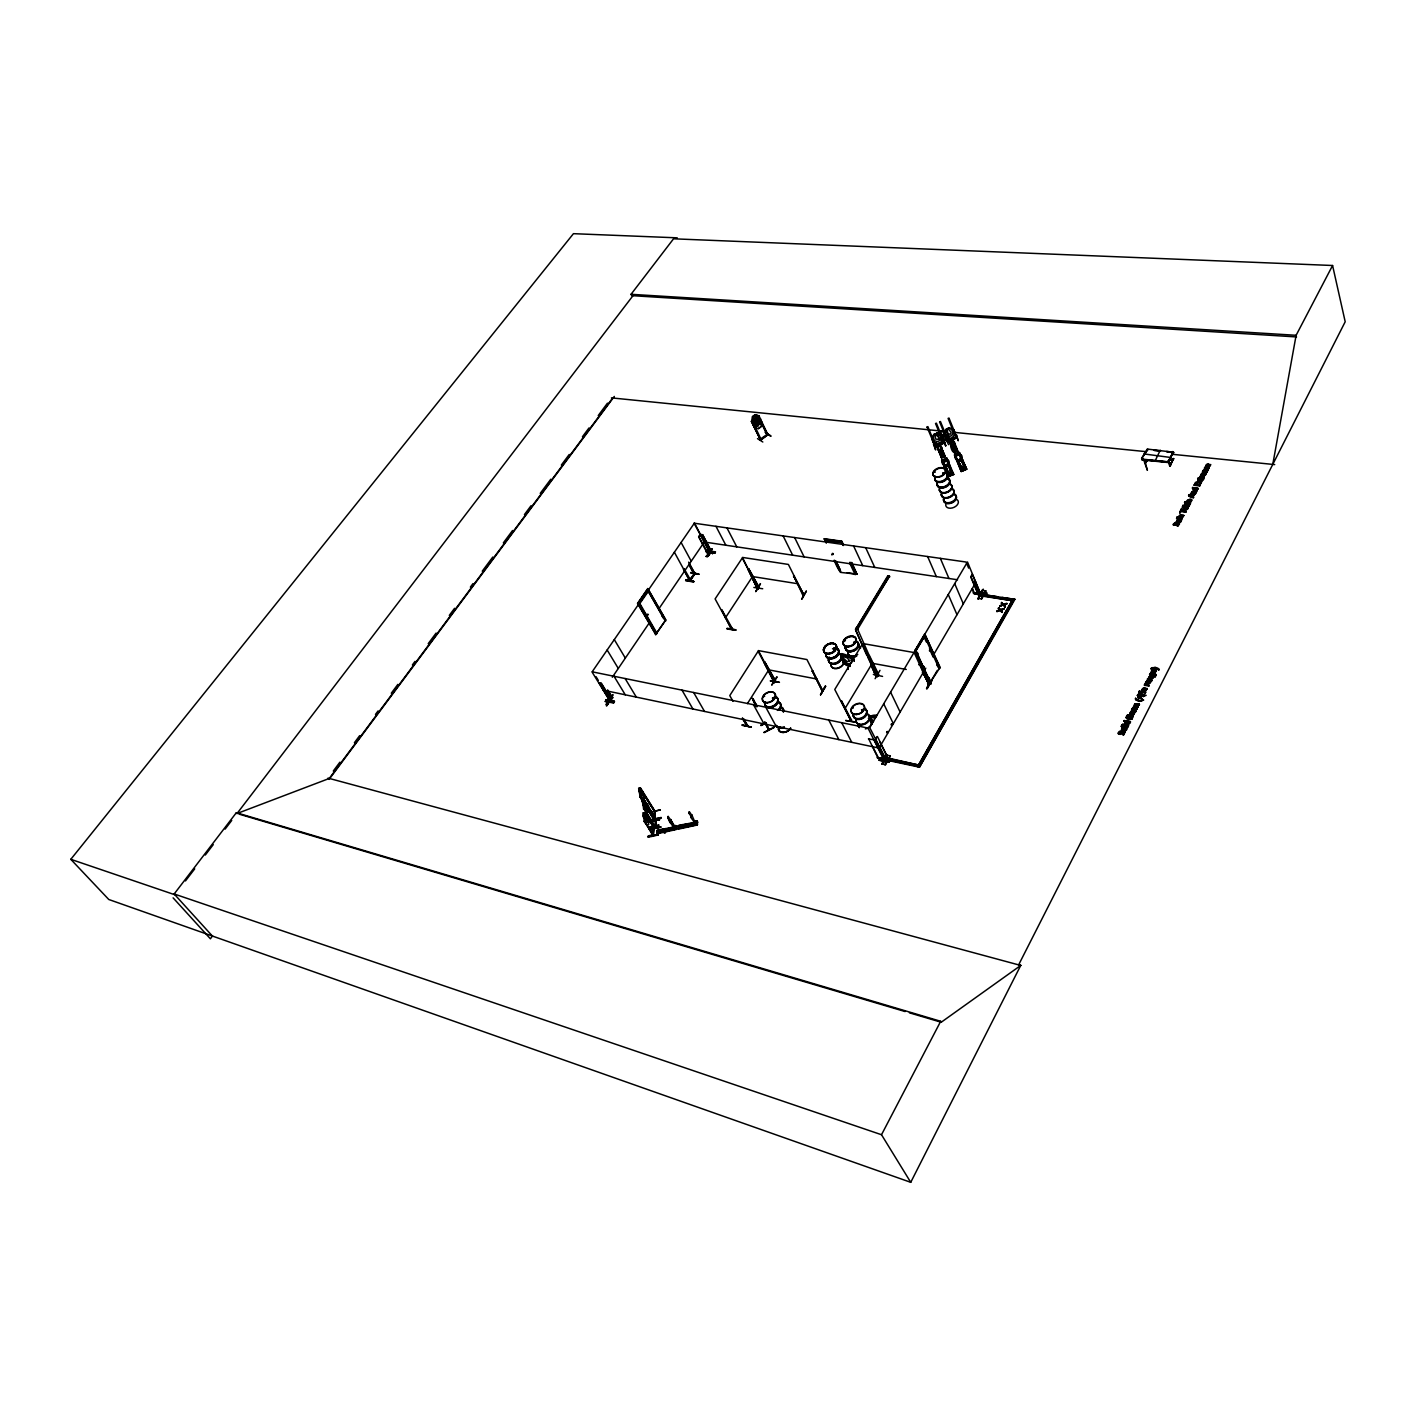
<?xml version="1.0" encoding="UTF-8"?>
<svg xmlns="http://www.w3.org/2000/svg" width="1416" height="1416" viewBox="0 0 1416 1416"><rect width="100%" height="100%" fill="white"/><g stroke="black" fill="none" stroke-linecap="round" stroke-linejoin="round"><path stroke-width="1.5" d="M821.599 689.875L823.156 690.424L821.705 690.017M822.802 689.734L822.006 690.619L812.359 670.989L822.13 690.601M1144.606 460.306L1147.402 470.307L1143.243 458.589M674.759 826.448L675.875 827.174M1189.281 501.671C1192.697 497.317 1192.768 503.423 1187.564 501.618A1.876 1.239 -16.6 0 1 1187.387 500.821C1190.821 496.379 1188.944 504.981 1191.971 499.83M676.282 827.263L657.183 830.98L676.282 827.21L676.352 826.236L657.325 830.82L676.317 826.625L673.768 826.13L675.715 825.475L676.016 829.245L673.591 828.625L674.087 829.652L674.193 826.501L673.998 829.263M1132.853 707.398L1132.694 708.425L1137.083 709.221L1134.021 707.097L1138.128 707.168L1135.066 705.062L1139.172 705.133L1139.331 704.106L1134.782 703.787L1133.49 707.911M1183.847 515.672C1183.581 514.061 1181.882 519.778 1179.121 516.84A1.894 1.257 -16.8 0 1 1178.962 516.026C1182.838 511.265 1180.466 520.929 1183.705 515.495M803.084 595.286L802.589 594.525L804.058 595.056L793.65 575.834L802.925 595.251L803.899 595.039M942.171 455.209L942.879 455.828M942.773 455.722L942.755 455.899M1205.264 470.094C1203.016 470.059 1202.998 472.342 1204.786 470.608C1212.804 471.74 1202.095 467.174 1203.175 471.616M885.035 759.011L884.911 757.967M955.198 450.66L955.464 450.022M1197.405 481.369L1197.263 482.325L1201.37 482.767L1198.502 481.068L1202.662 480.36L1198.626 479.068M962.968 466.944L963.464 468.059M1156.465 670.016L1155.12 672.919L1151.58 671.945A2 1.434 -17 0 1 1151.42 671.007C1156.253 664.458 1153.084 678.441 1155.722 670.122M1196.732 491.582C1185.599 491.759 1200.166 492.945 1193.918 490.839C1190.838 491.865 1191.139 492.768 1194.06 491.281M877.124 675.167L877.407 676.689L877.991 675.786M963.039 467.121L962.968 468.501M1203.016 475.156C1205.671 475.528 1205.901 473.298 1203.494 474.643M775.614 681.503L764.764 662.033L775.366 681.556M1147.208 689.132L1146.447 688.955M950.03 473.67L949.835 472.094L950.348 473.599M1132.959 716L1132.11 718.956C1122.888 721.93 1126.605 711.77 1129.95 715.664M1133.278 707.363L1134.623 706.018M1135.083 711.805L1133.703 714.779L1130.145 713.735A2.018 1.469 -17.6 0 1 1130.003 712.779C1133.774 707.469 1132.712 718.673 1134.322 711.912C1136.871 710.336 1129.703 717.77 1133.278 711.398M1184.856 508.91C1187.405 509.937 1188.183 507.034 1185.528 508.61M955.11 449.863L955.712 450.624M1200.609 476.307L1203.317 473.723L1202.91 474.82M1178.448 520.681C1176.59 521.619 1175.439 522.787 1177.616 520.221C1178.431 520.433 1178.324 524.15 1180.289 521.548C1178.147 520.716 1179.015 522.433 1180.873 521.389M758.923 587.144L758.038 586.967M759.277 587.835L748.657 568.807L759.153 587.729M851.087 719.47L850.591 720.939L851.512 720.071L850.963 720.903L841.299 700.672L851.441 720.16M1147.597 678.653C1146.748 678.972 1156.429 684.654 1148.907 677.485C1154.642 678.299 1151.456 676.777 1148.712 678.494M1206.184 466.802C1200.927 469.953 1211.618 469.475 1208.291 466.997C1207.228 470.979 1205.069 466.537 1204.981 467.085A2.478 1.611 -16.3 0 0 1204.503 467.864L1204.644 468.855M680.211 825.404L678.175 825.67L678.193 829.174L697.327 824.997L696.725 823.616L694.778 824.041L695.256 825.068L695.362 821.9L696.513 821.616M1148.429 682.795L1148.642 681.025L1149.279 683.255L1151.226 680.83L1147.172 680.37L1145.65 682.618L1147.65 680.724L1147.633 682.901L1149.403 683.379L1149.845 681.238L1148.341 682.565M1200.166 477.316C1198.042 479.9 1206.414 477.086 1201.671 479.015M644.05 808.554L655.626 827.776L644.014 808.324M653.006 834.661L652.935 835.599L644.315 820.961L653.484 834.714L652.652 833.953M640.209 796.252L643.448 801.615M640.758 788.5C640.528 790.748 641.306 786.659 638.634 788.287L640.262 795.615L641.66 797.845L642.935 797.668C646.351 794.04 635.589 787.314 640.882 788.429M1145.243 684.282C1146.907 677.485 1149.084 687.45 1150.535 681.574M1203.034 471.174L1207.937 470.36M1138.623 697.168C1156.341 692.92 1136.906 697.663 1139.243 694.92M1197.812 481.351L1198.98 480.113L1202.662 480.36M1197.706 488.962L1196.219 490.361L1193.422 489.812A1.77 1.168 -16.5 0 1 1193.228 489.104A2.053 1.345 -16.5 0 1 1194.024 488.113C1188.962 486.839 1200.255 488.237 1198.095 488.98M694.778 824.041L696.725 823.616M695.858 822.307L694.937 821.298L696.884 820.873L697.433 822.661L678.317 826.82L697.398 822.307M695.168 824.678L696.088 821.811M691.858 814.996L695.681 823.935L691.415 818.253M696.389 821.192C694.46 822.147 698.123 823.563 696.159 822.147L696.212 821.245L697.203 822.537M678.175 825.67L697.504 821.652L697.345 824.661L677.981 828.625L697.362 824.413L696.884 820.873M1184.927 509.07C1185.546 504.751 1181.192 510.964 1185.351 507.636M683.344 824.537C681.981 831.847 685.645 822.59 681.397 824.962L681.202 827.935M686.99 823.758C685.716 831.174 689.22 821.545 685.061 824.165L684.866 827.139M680.105 825.245L679.91 828.218M675.538 828.218L673.591 828.625M675.928 828.856L676.105 826.342M1183.723 515.229L1182.466 517.654L1179.263 517.283A1.894 1.257 -16.7 0 1 1179.103 516.468L1182.148 515.159M1185.776 505.37L1188.838 504.733L1185.688 505.158M663.98 828.749C662.989 833.422 665.874 836.183 665.909 828.342M660.228 832.661L660.352 829.546L662.369 829.28M660.635 827.156C626.828 832.927 683.167 822.873 650.174 829.422M661.343 817.846L650.918 820.147L661.13 817.439M662.263 829.121L662.051 832.095M1209.883 464.625L1209.193 466.395L1206.025 466.076A1.859 1.204 -16.3 0 1 1205.848 465.298C1209.671 460.696 1207.193 469.687 1210.468 465.014C1211.264 462.501 1209.671 469.599 1206.149 466.519A1.859 1.204 -16.3 0 1 1205.972 465.74C1209.795 462.767 1204.662 467.422 1208.184 464.89M658.847 832.785L659.06 829.829L657.13 830.236L657.13 833.741L676.14 829.581L676.069 828.661L657.059 832.785L657.112 833.776M658.387 834.927C648.723 833.652 640.032 839.918 658.369 834.874M648.581 827.687L659.095 825.068L648.404 827.457M659.555 819.616C626.173 825.316 681.344 815.492 649.13 821.882M649.82 812.501L660.263 809.881M1129.915 722.797L1128.322 724.656L1125.331 723.841A1.912 1.398 -17.8 0 1 1125.154 722.957A2.212 1.628 -17.8 0 1 1126.039 721.806L1125.879 721.381A2.212 1.628 -17.8 0 0 1124.994 722.532A1.912 1.398 -17.8 0 0 1125.171 723.399L1128.163 724.231L1129.773 722.939M1156.465 670.299L1154.96 672.494L1151.828 672.193M653.626 826.785L653.608 826.944M653.785 819.634L654.316 818.749M654.334 811.846L654.9 810.855L654.21 820.218L647.501 809.58M654.104 817.156L654.812 811.74M652.971 835.493C655.643 818.076 650.422 832.519 653.537 834.697M654.068 826.767L653.484 835.316M654.776 817.545L655.236 811.563L640.758 788.34M655.042 826.395L655.573 819.545M655.927 819.457L655.891 818.289L655.254 827.847L643.696 808.571M656.298 819.74L644.705 800.518L642.634 800.624C647.59 800.695 647.608 817.492 645.236 806.801L643.696 806.129L644.988 805.828L644.032 802.04L645.307 805.775L646.9 806.483L645.537 806.731L646.616 810.04L645.501 810.094C640.793 801.916 642.032 794.075 643.625 809.368M1196.963 488.431C1196.166 492.75 1190.626 485.847 1197.175 489.086M746.869 725.417L744.143 719.275M757.631 588.631L742.462 557.426L788.393 564.435L803.899 595.375L803.014 595.233M1147.048 688.707L1145.261 691.504L1142.146 690.335A2 1.451 -17.3 0 1 1141.986 689.397C1146.889 683.379 1143.048 696.035 1147.048 688.406M647.926 812.324L648.227 809.279L644.811 800.5L644.28 801.527L656.227 819.935M646.723 816.59L647.501 822.183L646.245 822.395L643.13 815.864L643.218 812.855L645.43 812.802L648.9 821.599M643.537 814.306L646.581 820.2L646.015 817.103L643.43 814.342M643.997 809.279L643.891 808.253M644.9 813.881L645.448 812.926L654.121 826.696M644.245 821.776L644.776 820.837M645.324 812.996L653.962 827.652L646.05 814.802M643.023 802.483L640.103 796.288M639.66 797.173L640.174 796.058M939.728 435.792C929.763 428.375 950.048 439.491 936.914 433.19L933.675 434.5L933.48 438.323L934.436 440.659L937.286 441.65L939.374 440.819L940.667 438.128L939.764 431.526L943.021 430.269L946.826 435.385L949.676 436.394L951.764 435.544L953.092 432.853L952.154 430.517C950.278 425.986 944.118 428.482 945.888 433.048M1135.083 712.106L1133.543 714.354L1130.711 714.23M638.793 788.393L640.12 797.137M638.952 789.739L641.448 792.606L642.014 795.686L638.846 789.774M665.148 620.845L656.422 633.43L665.821 619.854L647.731 588.56L637.501 603.428L655.944 634.474M1201.246 476.484L1201.405 475.316L1201.388 476.909L1204.308 477.227L1199.6 477.245L1197.883 481.599M1150.535 672.919C1159.598 670.423 1153.598 681.291 1155.155 674.547C1154.465 674.335 1150.677 678.618 1149.544 674.653A2.159 1.558 -17.1 0 1 1150.412 673.538L1154.907 673.68L1156.093 674.936M1201.812 475.334L1202.485 473.28L1206.273 473.493L1204.043 475.263L1203.724 473.333L1203.547 474.909M1129.136 722.479C1126.888 728.532 1123.118 717.452 1129.26 722.656M943.038 473.139L942.631 473.634M942.879 472.997C944.348 474.944 945.074 471.262 943.162 473.457M1125.932 723.31L1126.64 721.912M1144.641 684.388L1144.5 685.433L1149.172 685.574L1146.057 685.043L1146.093 683.255L1145.951 684.795M710.018 552.93L708.673 554.506C707.823 558.647 710.92 547.815 714.531 553.302L715.505 551.815L709.31 551.125M934.914 471.794L934.011 472.218L934.967 472.325M1139.296 697.433L1139.491 696.141L1139.349 697.681M1183.829 509.282C1184.342 503.123 1191.582 511.052 1185.44 508.22M1131.632 709.77C1142.234 715.611 1129.012 705.097 1132.446 710.319M1176.908 522.345C1176.643 517.424 1184.537 521.938 1178.926 522.858A1.823 1.221 -16.8 0 0 1177.74 522.681L1174.2 524.522M933.746 443.774L935.657 449.952L933.41 443.916M950.101 472.484L949.835 473.457M949.924 472.342L950.419 473.528M948.561 444.659L945.835 438.871M1122.463 730.001C1124.198 725.983 1127.95 732.178 1122.41 729.753M962.296 467.404L963.464 468.006M963.34 467.74L962.473 467.156L963.092 468.501M694.141 574.454L689.22 564.736M863.371 709.912L863.052 709.186M862.096 710.797L861.494 709.735L862.433 710.212M852.786 707.558L852.344 708.425M854.308 641.501L853.582 643.112M854.591 642.191L854.06 642.952M844.538 641.112L844.874 640.174M844.662 640.775L844.573 640.669M845.069 640.315L845.405 640.598M694.937 821.298L695.911 822.112M833.759 649.749L834.998 649.448L834.36 648.793M835.475 649.519L834.52 648.829M610.048 700.849C621.341 678.53 595.8 724.78 612.172 696.637M610.278 700.778L612.332 696.955L611.128 696.707M689.008 811.917L689.22 813.032M833.511 650.015L834.466 648.811M1179.67 516.628C1182.679 512.504 1177.262 519.088 1181.333 515.619M825.156 648.015L825.263 647.572M1152.182 671.644C1154.766 669.839 1151.987 669.414 1152.288 671.981M1142.747 690.035C1145.933 685.503 1140.163 692.92 1144.535 688.937M767.684 433.969L759.985 439.42L761.1 439.119M755.117 414.923L758.852 419.189L756.41 423.402L753.896 422.871L752.498 416.676L755.135 414.817L759.047 415.897L758.091 416.375L767.879 434.783L759.047 415.897L755.064 414.782L752.498 416.676L751.471 421.596L760.693 440.146L768.003 434.641M1130.764 713.416C1134.499 712.956 1126.676 713.08 1133.437 711.841M774.039 697.486L772.41 698.07L773.048 699.097M773.933 698.23L773.755 698.495M773.348 697.486L774.198 698.424M764.693 696.318L763.649 696.566M980.846 593.534L979.27 596.667M980.686 593.746L978.969 597.286M1138.606 693.645L1138.977 691.858L1145.615 692.548L1139.367 691.043L1139.207 692.07L1139.367 691.043M1174.112 524.451L1175.351 522.504L1173.262 524.185A1.947 1.292 -16.9 0 0 1173.51 524.894C1175.74 525.548 1181.546 520.663 1178.112 526.133C1178.909 520.663 1177.245 525.566 1174.006 524.309M1272.772 464.395L1296.118 335.291L1332.58 265.5L673.538 238.808L631.04 294.298L631.713 295.643L1296.525 336.937M764.923 722.018L769.242 730.054L766.074 722.886M1124.711 732.621L1123.189 734.904C1124.747 729.01 1122.534 734.302 1118.658 733.877M952.596 445.385L953.764 444.748M884.77 758.321L885.106 757.348L884.398 759.684L919.48 767.171L1014.865 599.375L979.199 594.012M887 755.117L885.265 758.675M887.106 755.312L881.885 763.702L885.513 764.835L890.257 755.825L885.195 764.729L881.885 763.702M1155.969 674.795L1155.173 676.954M879.07 760.233L889.018 762.144L879.07 760.233L880.133 758.445M889.036 762.162L890.08 760.339L879.814 758.303L889.885 759.932L879.92 758.056M605.305 701.469L613.517 703.009M614.19 701.433L606.101 699.663L605.234 701.646M614.314 701.203L605.977 699.893L614.544 701.575L613.464 703.203M685.503 826.094L685.574 824.962M1147.031 689.008L1145.526 690.92L1142.393 690.601M756.622 417.968L760.587 418.959L759.436 423.773L756.817 425.632L752.852 424.534L754.462 415.932L757.171 419.171L756.055 421.579L754.693 421.012L754.055 419.702L756.622 417.862L760.286 422.18L757.843 426.375L755.33 425.844L754.126 419.809M754.409 427.597L758.356 428.676L760.923 426.782L761.861 421.933M652.953 834.838L644.315 820.961M1199.334 479.564C1193.653 477.475 1212.344 478.874 1199.529 479.21M640.386 788.588L655.219 812.412L643.678 794.695M654.227 819.368L653.75 819.528M1176.218 522.256L1177.475 519.796L1181.44 520.486M1183.121 509.194L1184.396 506.751L1188.343 507.424M931.268 650.988L931.232 650.068M931.445 650.67L930.755 651.289L929.498 648.546M831.705 554.594L833.104 554.47L832.555 553.745M831.812 554.683L832.856 553.691M942.631 438.394L943.251 435.916L946.366 436.978L943.64 435.225L944.348 432.216L942.932 434.978L939.905 434.004L942.543 435.685L941.728 438.748L942.667 438.217M647.236 614.137C647.431 614.845 649.431 613.871 647.749 615.004M949.87 472.484L950.012 473.351M962.508 467.085L963.287 468.413L962.278 467.386M936.649 664.794L939.445 668.653L940.295 667.679L924.701 633.996L914.895 650.599L930.719 684.211L916.01 650.475L924.489 636.103L939.18 668.795L930.117 682.618M709.77 552.364L707.982 555.019L710.602 552.789L709.77 553.214M855.512 721.894L845.724 720.514M654.015 827.51L643.218 812.855L645.43 812.802M655.697 827.581L656.405 819.121M655.236 812.253L640.811 789.101M612.101 697.362L610.261 700.849M612.509 698.017L607.818 690.229M742.179 724.974L751.365 727.151L742.196 724.921M742.32 725.381L751.276 727.116M735.612 629.819L727.275 628.722M735.612 629.748L727.151 628.279M735.736 630.173L727.081 629.005M693.681 581.286L685.663 579.958L693.663 581.356M693.61 582.011L685.592 580.666M693.805 581.71L685.804 580.348M877.92 675.875L868.15 656.245L877.07 676.618L867.689 657.006M876.734 675.733L877.619 675.697M877.07 676.441L862.326 644.209L834.767 689.486L851.016 720.886M1134.34 705.08L1135.809 703.947L1139.473 704.531M850.29 720.036L851.476 720.054M1139.367 693.504C1138.924 691.504 1141.137 693.415 1140.8 693.911L1144.27 695.168M938.737 437.792L938.171 439.42L935.622 439.049L934.985 434.606L938.171 436.429M944.791 434.747L944.207 436.394L941.658 436.022M1177.882 518.238C1188.236 516.274 1176.006 522.309 1177.882 518.238C1177.245 516.592 1176.572 518.097 1177.864 518.663M956.048 438.11C959.252 434.517 948.685 445.403 947.339 440.748L948.596 441.385L940.436 421.508L939.658 422.056M947.463 441.597L956.862 437.756M935.746 445.757L935.091 446.854L944.507 442.819M1173.422 451.952L1167.881 461.935L1141.845 459.527L1167.97 462.218L1173.298 451.952M1146.305 689.203L1143.986 690.495L1145.243 688.034M1129.118 722.744L1125.879 723.063M1209.866 464.926L1207.866 466.554M1141.916 459.687L1141.632 458.271L1147.243 449.067L1173.404 452.235L1166.678 451.456M1183.015 515.69L1180.997 517.336M1132.942 709.646L1133.083 708.62M773.632 681.963L774.888 682.105L764.357 663.007L774.304 682.901L774.853 681.999M774.003 682.654L774.552 681.946M774.464 681.432L775.419 680.494L774.481 680.317M747.347 724.85L746.745 726.001M1142.199 459.12L1167.244 461.687C1170.625 458.89 1169.917 472.13 1168.607 460.501L1173.705 458.66L1168.536 460.713M1173.174 458.625L1170.112 466.271L1169.687 465.032M1173.245 458.465L1170.076 466.236M1153.456 674.795C1143.703 676.459 1158.73 671.945 1151.173 674.069C1148.341 676.122 1154.801 677.202 1153.474 674.281M1185.723 508.185L1185.776 507.264L1185.581 508.857M758.427 588.649L742.25 558.046L715.115 598.915L731.736 629.412L732.32 628.58L721.806 609.8L731.435 629.359L732.037 628.067M1201.21 474.838L1203.317 473.723M1203.175 473.28C1200.998 476.006 1206.414 476.803 1205.6 473.935M1178.307 520.256L1179.475 524.15M1185.227 507.194C1182.891 510.132 1188.856 510.698 1187.582 507.654M962.862 467.669L963.181 467.599M1179.28 524.009L1177.068 525.548M933.763 434.553L931.799 438.96L933.073 442.075L937.516 443.898L940.737 442.589L942.631 438.146M944.33 433.668L946.189 429.26M943.003 430.375L947.481 432.11L948.614 435.243L946.72 439.562L943.552 440.872L939.233 439.031M863.158 710.035L862.061 710.655M953.057 437.261L955.057 432.871M772.693 698.283L772.87 698.725M946.72 435.101L945.41 437.774L943.322 438.624L940.472 437.615M677.237 237.835L573.445 233.675L70.8 859.317L108.784 899.496L910.736 1182.325L1020.794 965.305L1018.706 964.738M877.106 736.55L875.371 739.488L885.265 759.436L887.319 756.038M1124.676 732.302L1123.348 735.329C1125.26 728.266 1121.49 736.709 1118.445 733.683A2.071 1.54 -18 0 1 1118.215 732.833C1121.561 728.072 1116.958 736.656 1124.339 732.001M1132.11 718.956C1135.473 709.363 1124.587 721.364 1132.163 716.567C1129.738 715.292 1130.446 714.071 1133.048 716.107M1131.773 718.195L1131.667 716.036L1129.596 717.806M1127.578 727.824C1119.472 721.611 1119.171 730.125 1127.72 726.78M1128.357 726.284C1122.605 720.496 1122.268 729.045 1128.517 725.24M1126.039 721.806C1119.171 720.089 1132.906 720.62 1129.791 722.496M1135.862 711.611L1136.021 710.567L1132.906 710M1137.083 709.221L1137.243 708.177L1133.95 707.593M1138.128 707.168L1138.287 706.141L1135.013 705.557M1139.172 705.133L1139.331 704.106M1142.252 699.097C1140.96 696.76 1139.933 699.026 1138.022 697.292M1143.632 695.699L1143.473 696.725M1144.11 694.743L1140.659 693.486L1141.154 692.513M1145.296 693.132L1145.456 692.105M1148.854 686.176L1149.013 685.149L1145.916 684.618M1151.226 680.83L1151.084 681.857M1151.81 680.423L1151.951 679.397L1148.553 678.317M1152.766 677.804L1148.872 676.813L1148.234 679.167M1130.251 722.585L1130.393 721.54M1152.925 678.229L1153.084 677.202M1154.412 676.83L1155.403 675.308L1154.164 674.582M1135.862 699.646L1139.721 701.009L1143.526 700.07L1139.278 701.398L1136.021 700.07L1135.65 698.265L1136.252 699.309A5.753 4.177 -17.4 0 0 1137.313 700.177L1138.96 700.743A5.434 3.947 -17.4 0 0 1140.871 700.814L1143.526 700.07L1140.712 700.371A5.434 3.947 -17.4 0 1 1138.818 700.318L1137.172 699.734A5.753 4.177 -17.4 0 1 1136.11 698.885M1158.961 669.131L1158.695 670.281L1158.377 668.511L1155.12 667.237L1150.907 668.564L1157.633 669.113M1122.268 724.797L1123.401 724.249L1123.207 725.364L1122.268 724.797L1123.207 725.364M1137.42 695.291L1138.535 694.743L1138.34 695.858L1137.42 695.291L1138.34 695.858M1121.454 726.673L1121.614 725.629M1124.127 721.452L1124.286 720.408M1151.102 669.007L1155.261 667.679L1159.102 669.573M1122.428 725.222L1122.64 724.107M1126.251 717.877L1128.11 715.186L1130.039 715.983M1137.579 695.734L1137.774 694.619M1127.083 716.938L1129.172 715.487L1128.959 717.682L1127.083 716.938L1128.959 717.682M1127.242 717.363L1128.499 715.753L1128.8 717.257M1120.445 731.01L1119.153 733.453M1120.605 731.435L1118.375 733.258A2.071 1.54 -18 0 0 1118.622 734.107M1139.738 693.982L1138.712 693.61M1140.181 693.822L1140.535 692.406M1123.95 725.47L1124.109 724.426M1150.677 673.343L1150.394 673.91A2.159 1.558 -17.1 0 0 1149.703 675.096L1152.695 676.689L1154.111 674.423M1146.553 683.185L1147.279 680.954L1151.385 681.255M1131.579 714.23L1132.411 711.894L1130.163 713.204A2.018 1.469 -17.6 0 0 1130.304 714.177L1130.552 714.443M1143.579 690.831L1144.376 688.512M1152.128 671.556L1152.996 672.423L1153.81 670.122M1152.996 672.423L1153.952 670.547M1153.562 672.511L1154.659 669.644M910.736 1182.325L881.513 1134.729L940.702 1021.29L236.33 812.713L174.168 893.974L212.418 936.082M981.553 598.933L985.837 590.844L981.571 598.95L978.208 598.437L980.279 594.525M980.421 594.242C990.58 575.409 969.181 616.668 982.456 589.959L978.208 598.437M978.598 598.402L982.863 590.313M1196.131 482.378L1194.254 485.299L1199.724 485.9L1200.308 482.821L1199.37 485.281M1181.316 520.044L1181.174 521.017M1182.006 518.716L1181.864 519.69L1178.324 519.265M1185.776 511.601L1181.21 510.486L1181.316 508.999L1179.67 512.804L1180.926 511.034L1185.918 512.043L1181.068 511.477M1188.219 506.999L1188.077 507.955M1190.555 502.556C1181.493 505.955 1184.006 498.202 1190.413 503.512M1193.422 497.83L1192.237 496.29L1195.122 493.919L1188.891 494.697C1187.104 496.467 1194.467 499.069 1193.582 496.839M1192.502 492.715C1200.91 493.299 1189.192 494.839 1191.918 492.644M1196.591 491.14L1196.449 492.095M1201.37 482.767L1201.511 481.812L1198.449 481.475M1202.379 480.874L1202.52 479.918M1204.184 476.785L1204.043 477.741M1201.671 474.891C1198.626 474.625 1206.167 469.988 1206.007 474.006M1203.742 471.493C1212.114 472.041 1200.449 473.617 1203.158 471.44M1207.795 469.935L1207.653 470.873M1185.918 512.043L1186.059 511.052M1185.086 505.07C1173.811 511.194 1199.511 503.282 1185.67 504.255C1183.05 507.158 1188.006 500.344 1189.582 504.609M1193.706 497.281L1192.378 496.733L1195.122 493.919M1195.44 494.007L1195.582 493.051M1199.724 485.9L1200.945 482.891L1199.6 485.458L1194.113 484.856M1206.662 472.767L1206.804 471.811M978.898 593.286L973.288 592.791M980.438 594.631L980.12 593.516L979.571 595.693L1012.051 600.667L979.306 595.074M1182.997 506.025L1183.139 505.07M1184.679 502.857L1184.82 501.884M1194.024 488.113L1192.378 488.343L1192.52 487.387M1197.635 478.59L1199.087 478.201M1179.67 512.804L1181.316 508.999M1188.679 495.812L1188.891 494.697M1194.254 485.299L1195.476 482.307M1197.777 479.033L1197.918 478.077M1180.324 512.875L1180.926 511.034M1175.333 522.557L1174.147 524.752M1186.201 511.477L1181.351 510.91L1181.953 509.07M1199.936 477.298L1200.538 476.13M1175.475 522.982L1173.404 524.628A1.947 1.292 -16.9 0 0 1173.652 525.318L1178.537 523.814L1177.192 526.026M1177.546 519.548L1178.909 517.424M1191.316 493.547L1191.458 492.591M1198.768 479.493L1200.078 476.36M1202.556 472.342L1202.697 471.386M1197.547 482.661L1196.679 484.98L1198.202 482.732M1180.448 517.283L1181.21 515.176M1190.431 499.512L1187.263 500.379A1.876 1.239 -16.6 0 0 1187.422 501.175L1188.75 501.6L1189.493 499.529L1188.059 501.264L1190.608 501.53L1191.281 499.459M1207.335 466.501L1208.06 464.448M1188.75 501.6L1189.493 499.529M1191.83 496.503L1192.378 494.786L1189.458 495.14L1191.83 496.503L1192.378 494.786M1180.855 516.911L1182.006 514.734M1189.139 501.229L1190.29 499.069M1207.724 466.112L1208.839 464.005M868.592 738.639L878.221 758.463L884.558 759.454L877.23 757.613M883.973 759.755L882.734 758.834L884.204 758.746M882.08 764.109L887 754.799L882.911 764.233M882.327 763.826L887.106 754.852L882.611 764.162M973.606 593.516L973.447 592.508M877.584 758.321L877.584 757.295M878.593 758.144L872.362 746.161M1169.616 465.528L1173.705 458.66M1169.722 466.2L1173.528 458.926M1144.942 462.908L1147.933 460.129M1145.278 463.669L1147.102 460.359M1141.738 458.572L1147.88 449.297M1144.216 454.536L1147.703 449.598M1145.898 451.952L1144.305 454.819L1144.022 453.952L1171.28 457.563M940.366 445.403L945.092 456.483L940.419 445.58L937.109 447.173L941.516 457.952L937.197 446.713L940.366 445.403L945.056 456.483M947.552 474.926L941.622 460.271L946.649 457.864L953.835 474.484M955.304 448.164L957.482 451.509L952.419 440.978M945.127 456.448L944.03 456.908L940.79 447.757M941.109 449.704L944.26 456.678M944.631 456.642L944.454 455.492L941.18 456.554M946.384 458.306L952.862 474.218M1011.856 600.986L917.533 766.764L1012.936 599.074M919.48 767.171L1014.599 598.738M957.906 451.315C947.853 422.039 948.472 458.926 957.004 451.545M951.57 443.438C959.216 459.35 952.295 452.164 949.888 441.597M954.685 454.855L961.836 471.333L955.906 456.642L962.845 470.944M957.411 451.509L957.251 450.359L954.579 452.235M928.064 684.459C926.949 682.477 933.179 688.459 922.4 672.246M930.347 681.485C917.745 703.947 942.029 663.361 927.161 688.778M926.63 688.689L931.392 679.822M996.705 611.11L999.696 609.747L996.882 611.535L1000.05 610.19L1002.032 612.385L1000.758 609.96L1003.979 608.986L1000.917 610.367L998.616 607.765L999.873 610.154M999.731 605.818L1002.723 604.455L999.908 606.243L1003.077 604.898L1005.059 607.092L1003.767 604.667L1006.988 603.694L1003.944 605.075L1001.643 602.473L1002.9 604.88M998.439 608.792L998.616 607.765M1001.448 603.517L1001.643 602.473M1005.254 606.048L1005.059 607.092M959.181 453.155L966.774 469.298L959.552 452.837L966.278 469.139L965.765 467.846L965.8 469.032L961.712 470.714L960.933 469.829L961.198 471.581M949.34 476.342L945.782 466.926L949.906 476.112M952.154 475.156L947.941 463.722M927.568 683.663L928.63 683.486M978.934 592.118L986.846 593.074L985.89 594.702L986.828 593.056M919.94 664.476L918.878 664.617L919.94 664.476L928.985 684.583L922.559 671.945M884.858 757.967L886.805 755.454M979.146 596.986L980.668 594.331M883.549 759.631L885.407 757.967L918.524 765.012L885.106 757.348M930.294 684.14L915.108 650.581M931.002 683.061L915.267 650.316L924.577 636.368L916.134 650.457M924.701 633.996L939.746 667.821L924.666 634.403M930.719 684.211L915.267 650.316M1200.626 475.334L1200.662 476.555M979.306 597.34L970.739 576.949L972.296 574.294L971.075 576.985L979.713 596.738M891.036 724.762L892.381 724.337M879.531 747.329L925.781 668.14M933.587 654.776L975.943 582.241M879.991 670.352L875.088 678.689M878.469 675.308L868.504 655.254L877.743 674.016M878.61 675.237L877.973 674.777M882.557 676.405L873.336 674.423M931.144 680.866L937.339 670.352M871.229 715.876C885.372 716.301 869.353 712.567 869.548 718.709L871.813 724.195L869.406 718.691L871.176 715.717L876.132 716.956M870.628 718.107L871.229 717.115L875.318 718.372M929.657 649.926L929.445 650.811M844.697 709.097L871.867 663.962M708.319 554.47L708.336 555.692M708.673 555.143L710.407 553.072M607.535 690.176L612.685 697.805L610.491 700.477L611.977 697.575M813.209 671.149L812.182 671.273M956.667 437.296L947.375 441.102L956.579 437.031M957.057 437.969L948.968 418.039L948.101 418.393L956.136 438.358M849.919 666.44L843.016 662.334L850.237 665.927M853.919 659.874L847.016 655.785L854.22 659.378M943.552 443.208L935.533 423.508L936.401 423.172L944.543 443.102L943.339 442.429M944.171 442.394L935.003 446.093M886.841 578.436L855.866 628.934L887.708 575.958L889.478 576.224L857.654 629.235L855.724 630.12L889.478 576.224M934.808 445.898L944.224 442.111M935.551 445.527L935.958 446.571L927.887 426.605L927.108 427.172M774.64 680.335L775.508 681.485M777.119 677.025L771.685 685.132L776.747 676.972M770.304 680.972L779.455 682.353L770.534 680.671M851.317 562.789L856.963 574.347L851.724 562.418M806.2 591.003L802.022 599.11M806.394 591.304L801.615 599.021M802.677 594.72L803.633 594.401M747.4 703.628L768.357 670.511M834.944 560.577L840.591 572.4L855.618 574.046L847.264 572.719M794.429 575.958L793.473 576.1M843.352 545.372L841.741 541.178L824.342 538.717L826.271 543.089M1122.109 728.886L1121.755 729.594A1.947 1.434 -17.9 0 0 1121.897 730.532L1124.853 731.311L1126.676 729.753A1.929 1.416 -17.9 0 0 1126.534 728.815L1123.1 728.178M755.825 591.587L760.481 583.658L755.719 591.481M759.029 588.082L748.657 568.807M762.711 588.755L753.861 587.463M611.942 701.026L612.615 701.752L609.818 701.203M706.071 556.488L712 549.072L707.487 556.7L706.177 556.453M709.859 553.302L709.965 552.081L714.531 553.302M712 549.072L707.097 556.612L711.965 549.337M712.319 553.143L709.398 552.541M710.496 552.966L712.744 553.373L710.142 553.036M757.578 589.339L748.285 569.692L757.861 589.392M612.455 697.026L607.269 704.991L605.836 704.69L610.084 698.3M725.364 617.907L752.144 577.144M601.145 683.468L598.809 682.99L601.145 683.468L612.349 701.681L610.048 701.203L591.906 671.768L867.99 728.054L883.743 759.631M712.319 553.585L702.619 534.717L700.318 534.398L698.637 536.823L708.62 555.727M767.295 435.208L766.941 434.783M706.195 551.868C729.028 552.806 701.132 554.47 707.398 550.789M694.141 573.108L694.159 574.029L694.619 573.02M690.3 580.153L689.734 580.967L683.45 569.285M689.787 580.896L694.69 573.639L689.38 580.295L690.601 580.259L684.176 568.666M655.466 634.598L656.546 633.572L639.129 603.393L647.909 590.773L665.715 620.987M698.849 574.312L690.619 572.63L698.637 573.923M693.893 573.976L690.212 579.533M709.044 555.178L698.92 536.859L700.265 534.434L702.442 534.982M612.314 677.255L650.033 621.783M658.688 609.075L704.442 541.797M655.803 634.669L637.855 603.499L648.085 588.631M638.103 603.481L648.05 589.003M592.614 671.149L694.46 523.017L710.319 553.355L694.07 523.194L966.101 562.028L968.65 568.117M657.112 633.572L639.837 603.517L648.616 590.897M848.697 655.059C867.619 663.13 823.386 645.838 850.857 658.351L852.131 661.608L851.051 663.414L847.582 663.732L841.511 658.051L843.086 655.236L841.476 658.086L843.635 663.325L847.653 665.785L843.67 663.272M986.014 594.366L978.314 593.216M1138.977 691.858L1138.694 693.858M1138.712 695.999L1138.694 697.469M1132.322 708.478L1132.287 709.947M1145.332 683.114L1145.296 684.583M604.685 691.043C611.146 699.203 607.535 700.017 612.579 701.345M762.817 442.004L757.489 438.624M1177.493 517.035L1176.501 518.398L1177.599 519.176M1176.855 516.964L1177.74 519.194M212.559 935.905L210.4 938.808L173.106 897.85M1146.677 450.518L1147.792 449.881M333.291 771.03L339.893 762.18M354.389 742.727L359.664 735.647M375.47 714.425L378.107 710.903M391.294 693.203L397.878 684.37M412.392 664.918L415.03 661.378M428.198 643.696L436.11 633.076M449.297 615.394L454.571 608.314M470.377 587.091L473.015 583.569M482.254 571.179L492.786 557.037M503.335 542.894L512.557 530.504M524.433 514.592L531.018 505.742M540.239 493.37L550.789 479.228M561.338 465.067L569.25 454.465M582.418 436.783L589.021 427.933M598.242 415.561L607.464 403.171M612.668 398.002L329.291 778.446L237.021 813.527L236.33 812.713M329.114 779.366L614.314 396.427M929.002 678.087L929.515 679.361M928.914 677.999L929.321 679.291M928.985 678.016L929.551 679.291L928.967 678.423M937.357 444.836L938.596 444.181M923.25 666.069L924.046 667.272L923.374 666.317M917.303 652.564L917.869 653.803L917.267 652.9M185.461 880.929L194.718 868.84M205.302 855.016L213.232 844.644M225.126 829.086L231.728 820.448M237.021 813.527L632.97 295.714M869.406 718.691L872.787 722.638M852.963 707.628L852.91 708.212M743.825 719.204L747.648 725.364M773.809 698.123L772.853 698.513M944.366 473.21L943.339 473.457M853.636 569.48L854.149 570.453M731.895 628.598L731.081 628.686M662.971 617.234L662.458 616.332L663.095 617.465M662.334 616.42L662.971 617.606M689.928 579.48L690.07 581.003L695.008 573.745L688.619 562.152M774.393 682.105L758.109 651.271L729.771 695.592L732.957 701.309M941.02 450.589L940.932 450.837M757.613 587.976L757.985 589.322M760.41 440.022L767.932 434.694M1197.086 488.874C1189.936 487.529 1197.635 492.839 1197.051 488.644M1206.326 467.209C1202.414 468.183 1209.618 470.838 1208.379 467.227M861.831 710.637L862.751 709.982M954.933 452.536L949.817 442.058L950.897 441.597M953.039 440.73L957.658 451.297M942.578 457.492C941.41 459.103 941.888 451.952 939.41 450.306M945.817 458.359L953.11 474.785L946.755 457.988M954.295 452.819L950.242 441.898M955.039 452.377L951.322 443.296M955.11 454.872L959.358 452.465L966.385 469.262M958.614 453.209L965.216 469.935M948.968 476.502L943.003 461.846M952.225 475.156L949.074 465.758M956.561 450.2L954.419 443.597A2.301 1.77 -22.9 0 0 952.968 441.279L950.809 439.031L950.826 442.146A2.301 1.77 -22.9 0 0 951.446 444.925L954.437 451.067M765.49 432.623L770.853 436.11L765.826 432.429M694.636 573.657L689.397 564.046M751.524 421.49L752.285 421.012L751.365 421.366L760.604 440.164M755.914 418.924L755.507 422.694L757.489 424.552L758.604 422.163L755.967 418.977M760.923 426.782L758.374 428.57M909.391 1012.812L941.215 1022.246L1020.724 965.447L1018.635 964.862L1345.2 321.768L1332.58 265.5M698.867 574.188L690.672 572.613M752.321 420.853L761.224 439.756M686.176 824.767L685.167 825.776M878.362 674.547L877.318 674.405M755.542 705.717L752.392 698.424L756.728 706.779M753.029 699.716L754.215 701.486M753.365 700.495L755.241 703.805M755.772 704.973L752.498 698.371L753.701 700.354M766.18 723.116L760.923 725.558L765.72 722.673M765.826 722.921L760.746 725.151M763.914 732.32L773.862 727.293M697.309 824.13L678.105 828.218L678.175 829.21M676.175 829.015L656.918 833.21L676.122 828.714M871.353 665.715L875.778 675.768L877.761 674.866M875.778 675.768L878.062 675.467L872.734 663.414M678.282 826.466L697.486 822.023M1123.153 728.266C1120.003 732.851 1130.747 728.886 1123.153 728.266A1.947 1.434 -17.9 0 0 1122.021 729.081M832.396 553.355L833.316 553.674M1150.943 668.582C1153.137 665.449 1160.27 670.954 1157.828 668.954M940.826 455.704L941.622 457.651L944.808 456.341M942.613 456.925L943.003 455.102L943.587 456.536M953.605 450.571L954.738 452.607M942.082 455.598L943.056 455.209M941.357 456.288L944.012 454.394L944.366 455.244M954.118 451.138L956.791 449.261L957.128 450.111L953.942 451.421M949.145 473.05L950.632 472.448C953.942 477.475 946.171 473.634 950.632 472.448M962.101 467.864C966.473 465.882 962.756 473.67 962.154 468.023M947.87 474.696L952.667 472.625L952.136 471.351L952.189 472.537M960.756 469.422C965.163 470.909 966.119 464.926 965.11 467.351L961.022 469.015L960.243 468.147L960.791 469.51M946.136 429.278L949.375 427.968L953.818 429.809M933.781 434.624L936.914 433.367M948.03 433.774L950.578 434.146L951.145 432.517L948.455 428.906L947.41 429.314L947.463 432.393M943.923 439.739L945.764 445.81M956.366 434.694L958.26 440.748M949.924 438.535L945.445 436.748L949.924 438.535L953.021 437.208M944.401 442.854L935.286 446.819M945.605 445.491L943.852 439.703M689.716 580.33L674.37 552.222M923.391 665.962L923.852 666.954M664.6 829.316L665.573 830.042L664.812 829.245M1003.431 604.225L1006.829 603.269M1006.988 603.694L1003.59 604.632L1001.802 602.897M1000.404 609.5L1003.802 608.561M1003.979 608.986L1000.581 609.924L998.793 608.172M999.908 606.243L1003.077 604.898M996.882 611.535L1000.227 610.597L1002.032 612.385M947.747 441.757L939.587 421.844M943.675 443.42L943.322 442.942M642.581 791.367L644.333 797.137L644.085 800.093L641.979 799.969M642.917 801.969L645.838 807.917L642.829 802.925M648.032 812.288C644.014 814.165 652.245 807.421 646.546 803.456M649.643 812.271L660.298 809.881M654.387 811.775L655.342 811.634M643.13 815.864L644.705 821.74M647.289 815.722L648.776 821.616M650.67 819.758L661.325 817.687M659.378 818.837L648.74 821.599L648.493 824.501M667.998 818.324L669.432 820.855M669.308 820.2L669.821 822.059M690.672 816.2L690.849 816.837M670.671 819.634L674.512 826.466M692.035 815.634L691.645 814.43M669.467 821.51L670.795 823.032L669.927 822.554M694.92 821.528L696.867 821.103M658.422 834.431L647.891 836.785L658.192 834.148M709.735 552.612L712.213 552.948M834.219 650.245L835.351 649.077M1189.033 495.14L1195.246 494.361M1189.582 495.582L1192.502 495.228M765.578 723.134L768.569 729.612M937.781 446.925L942.082 457.704L938.472 448.73M973.748 593.233L975.04 593.339M958.066 440.429L956.296 434.659M877.743 758.003L879.035 758.233M648.616 824.484L646.457 824.678L644.581 821.758M803.81 595.41L793.65 575.834M979.978 593.8L974.19 593.676L972.296 589.021M928.754 684.583L914.152 652.564L862.521 643.501L878.062 675.467M822.731 690.76L806.943 659.555L758.339 650.581L774.711 681.379M641.855 799.987L644.085 800.093L642.616 791.296M1189.617 499.954L1188.608 501.175M668.157 816.306L667.945 817.687M883.195 758.923L878.38 758.144M710.814 549.213L712.195 549.461M631.04 294.298L1296.118 335.291M765.985 723.859L765.366 722.549M768.445 729.452C767.614 727.966 770.57 730.036 768.18 728.921M1154.199 450.217L1160.412 450.837M1154.288 450.5L1158.43 450.925M1166.784 451.757L1173.634 452.66M611.429 397.878L942.72 431.19M953.729 432.305L1145.155 451.562M1171.563 454.217L1274.719 464.59M1208.981 464.448L1206.733 464.749L1206.662 466.165M1208.414 467.422C1211.122 468.572 1204.91 471.369 1204.52 468.413M1202.432 471.9L1206.928 472.254M1203.865 473.776L1204.998 473.9M1199.794 476.873L1204.308 477.227M1202.255 480.431L1198.768 480.236L1198.591 481.918M1197.139 481.882L1201.246 482.325M1195.051 484.396L1196.555 484.555M1197.193 484.626L1199.228 484.838M1192.644 487.83L1198.379 488.467M1191.192 493.122L1195.706 493.494M1153.42 672.087L1155.226 671.644L1155.668 669.874M1184.537 502.415L1190.697 502.981M1182.856 505.583L1188.856 505.76L1188.732 506.68M1185.918 507.707L1187.051 507.831M1178.997 520.752L1180.148 520.893M974.721 592.667L974.226 593.605L979.66 594.437L977.73 589.852M1135.172 706L1135.296 704.23L1139.013 704.708M824.13 539.053L841.529 541.514M825.758 540.186L840.821 542.328M704.035 541.974L957.517 579.764M982.492 590.348L985.837 590.861M889.744 576.825L887.708 575.958M712.23 553.267L709.628 552.629M857.176 574.011L855.795 574.17L850.025 562.187M984.81 594.791L997.784 596.773M1002.121 597.428L1014.865 599.375M752.339 576.524L798.022 583.764M609.871 700.194L612.066 700.708M1154.819 670.069L1151.58 671.432A2 1.434 -17 0 0 1151.739 672.37M1153.226 677.644L1149.314 677.149L1148.111 678.848M855.583 628.332L857.654 629.235M1147.296 679.237L1151.65 679.999M1148.783 681.468L1150.004 681.662M727.275 628.615L735.824 630.12M1144.34 684.99L1148.712 685.751M1145.402 688.459L1142.146 689.822A2 1.451 -17.3 0 0 1142.305 690.778M1139.526 691.468L1145.615 692.548M1139.066 691.645L1145.155 692.707M1138.553 693.433L1140.128 694.495M1138.942 695.521L1143.774 696.123M1137.721 697.893L1142.092 698.672M1137.968 706.743L1134.428 706.212L1134.11 708.018M1132.534 708L1136.924 708.797M872.061 663.254L906.258 669.467M1131.313 710.372L1135.703 711.168M1129.437 717.363L1131.614 717.77M1126.092 717.452L1131.95 718.531M1123.968 721.027L1130.552 721.983M646.209 614.88L646.935 616.137M1124.269 724.85L1128.676 725.682M1123.791 725.045L1128.198 725.859M1121.773 726.054L1127.879 727.205M1121.295 726.249L1127.419 727.381M775.685 681.167L764.764 662.033M606.136 700.141L614.349 701.681M768.569 669.821L816.908 679.025M884.575 758.657L885.761 758.764L869.69 727.558L967.482 561.975L980.934 594.702M889.903 760.463L879.814 758.303M845.724 720.496L855.229 722.284M886.611 732.32L887.867 732.585L887.283 731.399M868.433 738.957L874.168 739.789L884.398 759.773M1172.767 451.509L1173.705 452.837M603.251 690.176L877.849 747.807M886.859 755.135L890.275 755.843M884.097 759.082L919.196 766.569M953.835 474.449L948.26 476.75L941.764 459.58M949.021 476.431L947.994 475.015L948.791 475.882M966.774 469.262L961.96 471.262M938.206 446.713L937.268 446.872M328.016 778.092L1020.724 965.447M752.923 424.446L756.87 425.667M853.636 569.869L853.706 569.498M239.145 814.147L905.143 1011.555M953.605 444.695L952.508 445.385M1188.997 506.202L1189.458 504.167M174.168 893.974L881.513 1134.729M70.8 859.317L174.894 894.77M933.144 441.934L937.516 443.721L940.737 442.589M1189.458 495.14L1191.706 496.06M1119.189 733.293L1123.03 731.293A1.965 1.451 -17.9 0 1 1124.18 731.576L1124.747 732.444M929.834 649.82L930.241 651.201L931.427 650.369M1188.537 495.388L1193.281 497.388M765.242 432.34L770.782 436.093M609.641 700.548L612.031 701.716M610.048 701.203L599.003 682.707M939.073 444.235L940.135 446.447A2.301 1.77 -22.4 0 1 941.64 448.854M1001.289 603.092L1002.723 604.455M1003.944 605.075L1005.413 606.473M998.262 608.384L999.696 609.747M1000.917 610.367L1002.386 611.765M1141.632 458.819L1142.482 459.988L1168.058 462.519L1173.528 452.253M944.224 433.385L942.082 431.154L941.038 431.561L941.109 434.641M870.663 718.071L873.637 721.204M768.782 730.107L764.569 722.195M689.38 811.757L690.672 813.563M755.985 705.133L754.94 702.832M1124.428 731.771L1124.835 732.727M670.635 823.05L674.494 828.519L674.635 826.555L670.83 820.253M649.979 828.572L660.635 826.749M644.351 800.73L656.351 819.722M646.599 805.191L655.82 819.846M647.926 808.713L654.564 820.236L647.555 808.784M639.731 796.376L643.377 802.412M668.264 816.59L669.449 818.218M673.786 825.9L674.441 826.785M675.22 825.811L676.052 827.139M596.012 676.671L598.278 680.353M600.349 684.016L602.508 687.539M612.066 696.654L612.739 697.61M601.322 683.185L612.615 701.752M690.548 815.545L689.256 813.669M614.031 676.282L625.27 694.796M625.129 678.53L636.315 697.115M607.145 649.997L618.296 668.458M614.296 639.59L625.341 658.104M654.758 827.121L655.803 826.944M681.999 690.141L692.92 708.991M693.663 692.513L704.513 711.434M647.731 588.56L665.679 620.049M647.926 590.543L664.015 619.04M742.338 718.142L747.099 726.249L742.657 718.213M753.117 699.079L756.498 705.788M753.011 699.15L757.082 706.602M753.489 704.708L764.038 723.912M688.937 564.701L694.424 574.507M765.773 707.221L776.234 726.479M940.702 1021.29L941.215 1022.246M681.096 542.452L691.238 561.214M702.619 534.717L712.584 553.638M715.965 526.31L725.842 545.231M668.264 818.536L667.75 817.404M726.939 527.885L736.763 546.859M774.021 727.594L764.109 732.674M828.785 720.071L838.891 739.63M691.309 817.882L690.707 816.873M841.724 722.709L851.759 742.338M812.359 670.989L822.342 690.229M841.299 700.672L850.998 720.142M753.577 700.761L756.321 706.177M754.94 702.637L756.622 705.965M877.442 736.603L887.159 756.162M879.902 742.196L887.071 756.516M941.658 456.2L938.596 450.005A2.301 1.77 -22.4 0 1 938.012 447.314L937.976 447.244M944.012 464.926L948.632 474.272M783.136 535.903L792.659 555.196M847.777 668.21L848.361 669.379M794.641 537.549L804.111 556.895M886.876 732.09L887.46 733.276M956.986 459.722L961.499 468.962L957.039 459.846A3.505 2.673 -22.8 0 1 955.623 456.324A3.505 2.673 -22.8 0 1 960.207 454.447A3.505 2.673 -22.8 0 1 961.623 457.97M883.708 703.823L893.354 723.665M891.425 723.771L892.009 724.974M869.371 655.413L878.876 674.972M758.197 416.322L767.171 435.261M890.593 692.159L900.134 712.053M836.325 561.886L840.077 569.763M835.599 560.648C845.476 578.914 838.715 572.453 834.219 560.187M824.342 538.717L826.183 542.558M841.741 541.178L843.564 545.036M851.512 562.754L856.963 574.347M841.387 541.673L843.193 545.514M849.6 562.86L855.193 574.719M853.6 545.974L862.751 565.639M865.689 547.691L874.769 567.427M923.728 636.209L926.312 641.926M930.613 651.449L933.197 657.166M857.353 628.633L868.893 654.758M855.724 630.12L862.804 646.209M870.769 664.316L876.079 676.388M855.423 629.518L866.928 655.661M854.202 661.042L852.697 657.502L854.078 661.06M927.639 556.541L936.348 576.595M948.26 594.508L956.986 614.686M940.348 558.364L948.968 578.489M954.685 583.622L963.322 603.835M972.438 588.755L974.367 593.322L979.5 593.428M972.296 574.294L980.881 594.702M974.65 581.834L978.686 591.499M952.508 440.712L957.216 451.598M956.384 451.385L954.827 450.359L955.446 451.881M959.871 463.563L962.898 470.873L959.765 463.634M958.614 461.616L962.137 471.192L957.729 460.2M954.561 454.43L961.287 471.581L954.402 455.12L959.358 452.465M937.25 445.456L938.012 447.314M948.101 474.201L947.304 473.333L947.87 474.679M942.985 462.59L947.782 460.625M927.02 426.959L935.303 446.837M937.958 435.916L939.144 439.102M949.18 467.829L950.791 471.457M939.817 445.828L944.1 456.872M946.153 466.961L949.941 476.077M943.286 461.722L949.233 476.378M941.746 460.235L948.384 476.732M953.8 429.738L954.933 432.871M943.233 439.544L945.711 445.898M670.441 819.067L670.989 820.236M689.415 813.651L689.008 812.749M1135.65 698.265L1135.278 698.991M948.596 463.05L951.853 472.962M941.605 448.766L943.782 455.332M961.57 457.846L964.792 467.776M1154.943 461.262L1160.235 450.253L1160.5 451.12M1188.13 505.636C1191.263 505.282 1184.803 501.99 1185.829 505.583M1153.403 674.051L1153.651 674.972M1146.234 688.318L1146.482 689.256M1197.653 488.732L1196.732 490.697L1193.564 490.255A1.77 1.168 -16.5 0 1 1193.369 489.547A2.053 1.345 -16.5 0 1 1194.148 488.538M697.415 821.758L697.451 822.643M697.38 824.024L697.327 825.032M657.36 830.378L657.29 831.369M947.906 479.068A6.655 4.248 -22.5 0 1 949.127 484.431A6.655 4.248 -22.5 0 1 941.375 488.042A6.655 4.248 -22.5 0 1 937.463 483.9M947.835 478.679A6.761 4.301 -22.5 0 1 949.074 484.13A6.761 4.301 -22.5 0 1 941.197 487.777A6.761 4.301 -22.5 0 1 937.25 483.599M950.915 484.307A6.655 4.248 -22.5 0 1 946.826 492.078A6.655 4.248 -22.5 0 1 939.374 488.52M951.003 484.538A6.655 4.248 -22.5 0 1 946.932 492.308A6.655 4.248 -22.5 0 1 939.481 488.75M945.552 473.139A6.761 4.301 -22.6 0 1 946.472 478.98A6.761 4.301 -22.6 0 1 937.888 482.13A6.761 4.301 -22.6 0 1 935.498 476.838M947.534 478.13A6.655 4.248 -22.5 0 1 948.755 483.511A6.655 4.248 -22.5 0 1 940.985 487.104A6.655 4.248 -22.5 0 1 937.091 482.98M946.72 474.148A6.673 4.23 -22.6 0 1 942.631 481.9A6.673 4.23 -22.6 0 1 935.18 478.378M947.729 478.396A6.761 4.301 -22.5 0 1 948.95 483.847A6.761 4.301 -22.5 0 1 941.091 487.493A6.761 4.301 -22.5 0 1 937.127 483.316M945.445 472.855A6.761 4.301 -22.6 0 1 946.366 478.696A6.761 4.301 -22.6 0 1 937.781 481.847A6.761 4.301 -22.6 0 1 935.392 476.555M945.251 472.59A6.673 4.23 -22.6 0 1 946.153 478.36A6.673 4.23 -22.6 0 1 937.693 481.458A6.673 4.23 -22.6 0 1 935.339 476.236M955.428 495.335A6.62 4.248 -22.4 0 1 952.189 502.751A6.62 4.248 -22.4 0 1 943.852 500.68M954.26 494.326A6.708 4.319 -22.4 0 1 955.517 499.777A6.708 4.319 -22.4 0 1 947.693 503.406A6.708 4.319 -22.4 0 1 943.746 499.193M956.225 499.246A6.62 4.266 -22.4 0 1 957.145 505.034A6.62 4.266 -22.4 0 1 948.755 508.096A6.62 4.266 -22.4 0 1 946.384 502.839M951.092 484.821A6.638 4.23 -22.5 0 1 947.835 492.219A6.638 4.23 -22.5 0 1 939.498 490.202M952.03 488.856A6.726 4.301 -22.5 0 1 953.269 494.308A6.726 4.301 -22.5 0 1 945.428 497.936A6.726 4.301 -22.5 0 1 941.481 493.741M953.959 493.795A6.62 4.248 -22.4 0 1 955.198 499.175A6.62 4.248 -22.4 0 1 947.481 502.733A6.62 4.248 -22.4 0 1 943.587 498.591M952.101 489.246A6.638 4.248 -22.5 0 1 953.322 494.609A6.638 4.248 -22.5 0 1 945.587 498.202A6.638 4.248 -22.5 0 1 941.693 494.06M954.154 494.042A6.708 4.319 -22.4 0 1 955.393 499.494A6.708 4.319 -22.4 0 1 947.57 503.123A6.708 4.319 -22.4 0 1 943.64 498.91M951.906 488.573A6.726 4.301 -22.5 0 1 953.145 494.025A6.726 4.301 -22.5 0 1 945.304 497.671A6.726 4.301 -22.5 0 1 941.357 493.458M856.645 656.174A6.885 4.708 -25.7 0 1 851.653 656.935M850.273 656.493A6.885 4.708 -25.7 0 1 848.414 652.174M859.229 647.2A6.885 4.708 -25.7 0 1 860.308 647.962M856.521 655.944A6.992 4.779 -25.7 0 1 851.459 656.723M850.06 656.263A6.992 4.779 -25.7 0 1 848.166 651.873M859.158 646.829A6.992 4.779 -25.7 0 1 860.255 647.59M856.556 641.466A7.009 4.779 -25.7 0 1 857.565 647.678A7.009 4.779 -25.7 0 1 849.37 651.449A7.009 4.779 -25.7 0 1 845.547 646.528M857.777 654.404A6.903 4.726 -25.7 0 1 851.211 656.068A6.903 4.726 -25.7 0 1 847.777 652.617M858.804 646.298A6.903 4.726 -25.7 0 1 860.592 648.085M856.379 655.661A6.992 4.779 -25.7 0 1 849.919 655.997A6.992 4.779 -25.7 0 1 848.025 651.59M859.016 646.546A6.992 4.779 -25.7 0 1 860.114 647.307M856.432 641.2A7.009 4.779 -25.7 0 1 857.423 647.395A7.009 4.779 -25.7 0 1 849.228 651.165A7.009 4.779 -25.7 0 1 845.405 646.245M856.22 640.952A6.921 4.708 -25.7 0 1 857.193 647.077A6.921 4.708 -25.7 0 1 849.104 650.776A6.921 4.708 -25.7 0 1 845.334 645.926M838.414 653.962A6.885 4.708 -26.2 0 1 841.263 659.644A6.885 4.708 -26.2 0 1 833.21 664.263A6.885 4.708 -26.2 0 1 828.98 659.36M838.307 653.572A6.974 4.779 -26.2 0 1 840.945 659.803A6.974 4.779 -26.2 0 1 831.971 663.927A6.974 4.779 -26.2 0 1 829.351 657.679M844.025 661.838A6.885 4.726 -26.2 0 1 836.821 668.617A6.885 4.726 -26.2 0 1 831.192 663.785M843.847 661.555A6.85 4.708 -26.2 0 1 836.661 668.299A6.85 4.708 -26.2 0 1 831.068 663.485M834.059 648.156A6.992 4.761 -26.2 0 1 838.927 653.095A6.992 4.761 -26.2 0 1 830.909 658.688A6.992 4.761 -26.2 0 1 826.059 653.732M839.352 653.502A6.885 4.708 -26.2 0 1 839.954 660.068A6.885 4.708 -26.2 0 1 831.245 663.148A6.885 4.708 -26.2 0 1 829.139 657.112M832.502 648.793A6.903 4.708 -26.2 0 1 839.139 651.661A6.903 4.708 -26.2 0 1 833.918 658.316A6.903 4.708 -26.2 0 1 826.378 656.599M826.112 655.378A6.903 4.708 -26.2 0 1 826.307 654.05M839.564 653.75A6.974 4.779 -26.2 0 1 840.166 660.405A6.974 4.779 -26.2 0 1 831.334 663.538A6.974 4.779 -26.2 0 1 829.227 657.413M833.918 647.873A6.992 4.761 -26.2 0 1 838.785 652.829A6.992 4.761 -26.2 0 1 830.767 658.422A6.992 4.761 -26.2 0 1 825.935 653.466M774.853 696.637A7.151 4.921 -28.3 0 1 777.579 702.708A7.151 4.921 -28.3 0 1 769.189 707.504A7.151 4.921 -28.3 0 1 765.012 702.265M774.959 697.008A7.062 4.85 -28.3 0 1 777.667 703.009A7.062 4.85 -28.3 0 1 769.384 707.752A7.062 4.85 -28.3 0 1 765.26 702.566M774.694 696.353A7.151 4.921 -28.3 0 1 777.437 702.425A7.151 4.921 -28.3 0 1 769.03 707.239A7.151 4.921 -28.3 0 1 764.852 701.982M775.862 696.601A7.062 4.85 -28.3 0 1 776.605 703.044A7.062 4.85 -28.3 0 1 768.357 706.814A7.062 4.85 -28.3 0 1 764.782 701.663M777.827 702.336A7.045 4.867 -28.3 0 1 779.207 710.142M778.712 701.929A7.045 4.85 -28.3 0 1 777.366 710.407M777.561 701.681A7.133 4.921 -28.3 0 1 778.959 709.593M777.703 701.964A7.133 4.921 -28.3 0 1 779.119 709.859M781.49 707.08A7.045 4.867 -28.3 0 1 783.225 711.664M780.34 707.009A7.045 4.867 -28.3 0 1 783.437 712.053M784.358 727.24A6.974 4.85 -28.3 0 1 776.304 725.558M784.216 727.01A7.08 4.938 -28.3 0 1 776.039 725.293M778.428 728.638A6.974 4.867 -28.3 0 0 783.313 732.444A6.992 4.885 -28.3 0 0 790.712 728.249A6.974 4.867 -28.3 0 1 783.313 732.444A6.992 4.885 -28.3 0 1 778.428 728.656A6.992 4.885 -28.3 0 0 783.225 732.302A6.992 4.885 -28.3 0 0 790.624 728.072M780.481 727.205A6.974 4.85 -28.3 0 1 776.481 725.771M782.34 727.346A7.098 4.938 -28.3 0 1 776.552 726.143M780.464 707.292A7.009 4.85 -28.3 0 1 783.774 710.938M944.065 465.05A3.505 2.673 -22.3 0 1 942.631 461.545L947.216 459.262L942.543 461.492A3.505 2.673 -22.3 0 1 947.216 459.669A3.505 2.673 -22.3 0 1 948.649 463.174M867.619 714.496A7.133 5.045 -26.1 0 1 868.681 721.045A7.133 5.045 -26.1 0 1 860.326 724.85A7.133 5.045 -26.1 0 1 856.397 719.594M867.53 714.106A7.222 5.115 -26.1 0 1 865.672 723.364A7.222 5.115 -26.1 0 1 855.972 720.726M871.743 723.434A7.133 5.062 -26.1 0 1 865.353 728.939M859.37 727.718A7.133 5.062 -26.1 0 1 858.538 723.877M868.327 718.284A7.133 5.062 -26.1 0 1 869.76 718.779M864.857 708.743A7.239 5.115 -26.1 0 1 865.937 715.381A7.239 5.115 -26.1 0 1 857.441 719.257A7.239 5.115 -26.1 0 1 853.459 713.947M867.389 713.841A7.222 5.115 -26.1 0 1 868.468 720.479A7.222 5.115 -26.1 0 1 859.99 724.337A7.222 5.115 -26.1 0 1 856.025 719.009M864.964 709.133A7.151 5.045 -26.1 0 1 866.008 715.682A7.151 5.045 -26.1 0 1 857.636 719.487A7.151 5.045 -26.1 0 1 853.706 714.248M864.734 708.46A7.239 5.115 -26.1 0 1 865.795 715.115A7.239 5.115 -26.1 0 1 857.3 718.974A7.239 5.115 -26.1 0 1 853.317 713.664M864.503 708.23A7.151 5.045 -26.1 0 1 862.663 717.346A7.151 5.045 -26.1 0 1 853.087 714.761M871.99 722.195A7.133 5.062 -26.1 0 1 867.194 728.514M858.733 726.78A7.133 5.062 -26.1 0 1 858.627 724.054M757.489 423.579L756.551 426.765L756.87 423.473L754.462 422.216L757.118 422.676L757.985 419.614L757.737 422.818L760.233 424.127L757.489 423.579M1121.737 728.815L1121.596 729.169A1.947 1.434 -17.9 0 0 1121.737 730.107L1124.693 730.886L1126.517 729.329A1.929 1.416 -17.9 0 0 1126.375 728.39L1122.941 727.736A1.929 1.416 -17.9 0 0 1121.95 728.461L1121.737 728.815M939.852 431.579L937.87 435.986L939.87 431.65M825.404 686.017L820.554 694.743L825.457 686.052M825.599 686.317L820.554 694.743L825.599 686.317M849.795 660.794L847.175 661.591L842.555 657.484L843.122 656.582L847.069 657.803L849.795 660.794M840.732 542.417L825.563 540.894L840.732 542.417M965.393 469.652L960.809 458.731L965.393 469.652M942.383 450.376L939.268 451.846L942.383 450.376M955.11 445.244L952.012 446.73L955.11 445.244M960.048 454.111L955.34 456.341L960.048 454.111M948.95 463.51L944.242 465.74L948.95 463.51M961.8 458.359L957.092 460.589L961.8 458.359M949.623 465.191L944.915 467.404L949.623 465.191M962.491 460.023L957.782 462.253L962.491 460.023M936.259 476.891A6.708 4.248 -22.6 0 0 945.499 470.484A6.708 4.248 -22.6 0 0 935.569 469.369A6.708 4.248 -22.6 0 0 936.259 476.891M936.454 477.334A6.673 4.23 -22.6 0 0 945.658 470.962A6.673 4.23 -22.6 0 0 935.781 469.846A6.673 4.23 -22.6 0 0 936.454 477.334M848.007 646.315A6.938 4.726 -25.7 0 0 855.83 638.209A6.938 4.726 -25.7 0 0 844.732 638.828A6.938 4.726 -25.7 0 0 848.007 646.315M848.237 646.74A6.921 4.708 -25.7 0 0 856.025 638.669A6.921 4.708 -25.7 0 0 844.963 639.271A6.921 4.708 -25.7 0 0 848.237 646.74A6.903 4.691 -25.7 0 0 856.007 638.687A6.903 4.691 -25.7 0 0 844.98 639.289A6.903 4.691 -25.7 0 0 848.237 646.74M853.193 651.165A6.903 4.708 -25.7 0 0 857.724 642.599A6.921 4.708 -25.7 0 1 853.193 651.183A6.921 4.708 -25.7 0 1 845.777 646.829A6.903 4.708 -25.7 0 0 853.193 651.165M828.413 653.537A6.921 4.708 -26.3 0 0 836.236 645.448A6.921 4.708 -26.3 0 0 825.227 646.05A6.921 4.708 -26.3 0 0 828.413 653.537A6.885 4.673 -26.3 0 0 836.219 645.466A6.885 4.673 -26.3 0 0 825.263 646.068A6.885 4.673 -26.3 0 0 828.431 653.537M828.643 653.997A6.903 4.691 -26.3 0 0 836.467 645.926A6.903 4.691 -26.3 0 0 825.475 646.51A6.903 4.691 -26.3 0 0 828.643 653.997M828.519 653.75A6.938 4.708 -26.3 0 0 836.36 645.643A6.938 4.708 -26.3 0 0 825.316 646.245A6.938 4.708 -26.3 0 0 828.519 653.75M838.166 653.413A6.885 4.691 -26.2 0 0 835.334 647.749A6.903 4.708 -26.2 0 1 838.183 653.413A6.903 4.708 -26.2 0 1 830.095 658.051A6.903 4.708 -26.2 0 1 825.864 653.148A6.885 4.691 -26.2 0 0 830.095 658.033A6.885 4.691 -26.2 0 0 838.166 653.413M767.136 702.566A7.098 4.867 -28.3 0 0 775.278 694.176A7.098 4.867 -28.3 0 0 764.144 694.654A7.098 4.867 -28.3 0 0 767.136 702.566M767.295 702.814A7.062 4.85 -28.3 0 0 775.402 694.442A7.062 4.85 -28.3 0 0 764.304 694.92A7.062 4.85 -28.3 0 0 767.295 702.814M856.167 714.319A7.186 5.045 -26.1 0 0 864.238 705.805A7.186 5.045 -26.1 0 0 852.733 706.265A7.186 5.045 -26.1 0 0 856.167 714.319M856.308 714.567A7.151 5.027 -26.1 0 0 864.344 706.088A7.151 5.027 -26.1 0 0 852.892 706.549A7.151 5.027 -26.1 0 0 856.308 714.567"/></g></svg>
